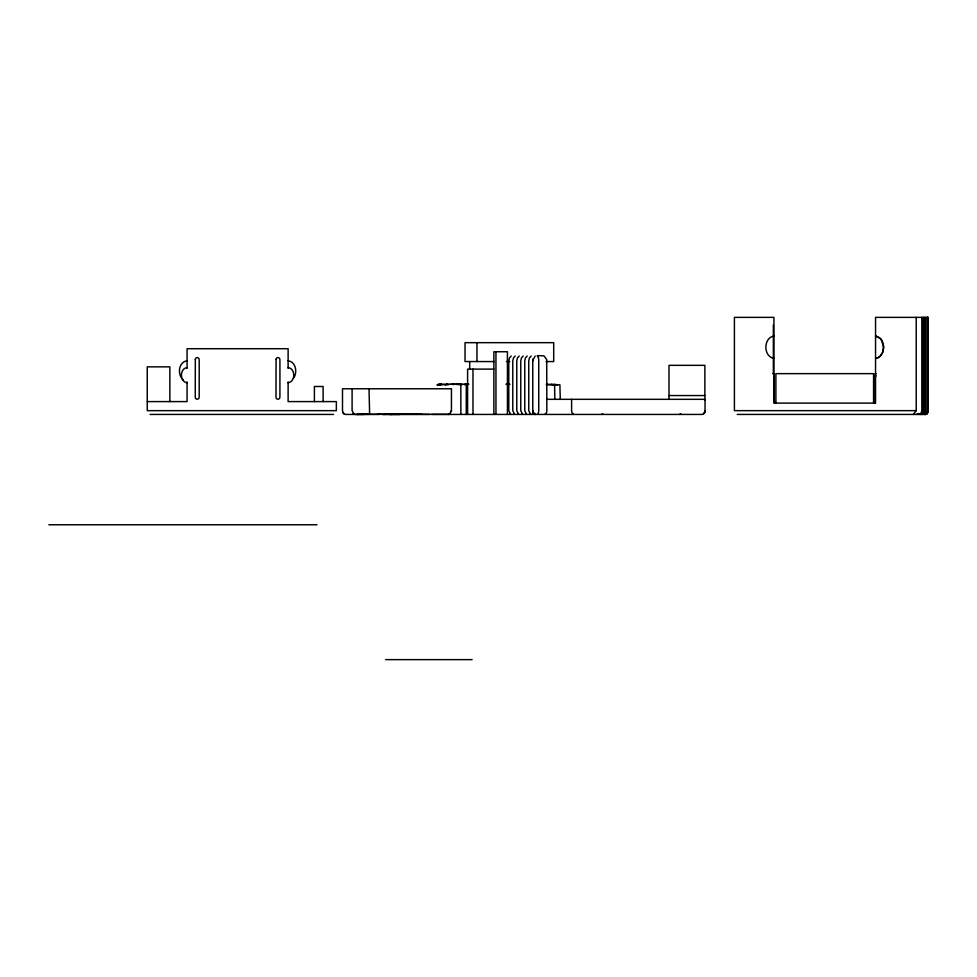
<?xml version="1.0" encoding="UTF-8"?>
<svg xmlns="http://www.w3.org/2000/svg" width="977" height="977" viewBox="0 0 977 977"><rect width="100%" height="100%" fill="white"/><g stroke="black" fill="none" stroke-linecap="round" stroke-linejoin="round"><path stroke-width="1.47" d="M532.795 413.076L532.758 360.403L535.188 356.043M344.759 414.358L343.318 413.332L342.5 410.658L342.5 388.773L451.459 388.773L451.423 411.207L449.188 414.358L363.566 414.309M451.459 410.658L450.849 411.415M532.746 360.928L533.039 358.901M876.113 373.641L875.258 373.641L875.258 402.28L874.415 403.416L873.572 402.28L873.572 373.641L775.897 373.641L775.897 402.28L775.054 403.416L774.211 402.28L774.211 373.641L772.892 373.641M775.897 402.28L775.054 403.416L774.211 402.28M875.258 402.28L874.415 403.416L873.572 402.28M928.089 411.415L926.868 413.821M913.434 414.431L916.206 410.658L916.206 317.366M704.49 412.538L704.869 410.658A3.615 2.565 -90 0 1 704.393 412.758M927.429 412.147L926.794 413.369M916.89 414.431L917.305 413.796M919.21 414.431L919.65 413.796M293.515 378.209C297.692 372.677 295.97 361.698 288.117 360.806M920.981 413.369L921.812 410.658L921.812 317.366M923.717 413.369L924.56 410.658L924.56 317.366M926.391 413.369L927.246 410.658L927.246 317.366M927.539 412.856L926.819 413.821A4.164 2.943 -90 0 1 925.243 414.431L737.232 414.431M537.948 414.224L538.681 411.5A5.007 4.348 -90 0 0 538.742 410.658L538.742 360.928A4.995 1.429 90 0 0 538.498 358.132L537.484 355.775M920.444 414.431L920.908 413.796M921.128 413.796L920.639 414.431M920.334 413.796L919.821 414.431M918.563 413.796L918.038 414.431M466.933 384.303L466.261 385.952L466.261 414.431M704.222 413.332L703.306 414.15M926.758 413.845L928.15 410.658L928.15 317.366L875.551 317.366L875.551 403.11L773.918 403.11L773.918 317.366L734.411 317.366L734.411 410.658L916.206 410.658M453.169 384.437L455.282 384.217M444.559 384.914L447.222 384.217L438.014 384.217M511.227 356.043L509.457 357.985L508.785 360.928L508.785 410.658L510.531 414.15M515.221 356.043L513.45 357.985L512.778 360.928L512.778 410.658L514.525 414.15M519.214 356.043L517.444 357.985L516.772 360.928L516.772 410.658L518.518 414.15M523.208 356.043L521.437 357.985L520.765 360.928L520.765 410.658L522.512 414.15M527.201 356.043L525.431 357.985L524.759 360.928L524.759 410.658L526.505 414.15M531.195 356.043L529.412 357.985L528.752 360.928L528.752 410.658L530.499 414.15M545.093 414.15L546.363 412.758A3.615 2.552 -90 0 0 546.839 410.658L546.705 359.56L543.908 355.823L537.326 355.64M703.122 414.15L704.576 412.758A3.615 2.552 -90 0 0 705.052 410.658L705.052 399.324L546.839 399.324M461.889 384.217L460.851 385.952L460.851 414.431M466.359 384.217L467.678 384.572L466.212 384.217M445.61 385.109L447.222 384.217M602.87 413.93L601.453 414.431M680.774 413.93L679.369 414.431M439.491 385.28L443.155 384.73M448.638 414.431L449.957 413.979M447.49 384.865L449.017 384.437M773.918 336.076C763.208 337.688 763.208 356.727 773.918 358.339M437.195 384.95L441.262 384.217L437.195 384.95L438.343 385.17M187.071 360.806C178.425 361.881 177.13 374.912 183.249 379.833M187.071 367.608C179.56 368.414 179.56 381.897 187.071 382.715M288.117 382.715C295.628 381.897 295.628 368.414 288.117 367.608M507.564 384.474L509.273 384.217L507.893 384.45M920.285 414.431L922.642 412.868A3.554 2.516 90 0 0 923.204 410.658L923.204 317.366M922.752 414.431L925.121 412.88A3.542 2.504 -90 0 0 925.671 410.658L925.671 317.366M421.49 413.735L382.422 414.431L429.733 414.431M464.576 384.498L468.142 384.266M460.717 384.217L458.689 384.217M506.807 384.45L509.835 384.352M395.331 414.333L389.591 414.431L415.127 414.053L395.331 414.333L399.935 414.431M458.298 384.45L460.375 384.437M356.959 414.431L370.393 414.346L355.005 414.431M494.313 361.563L465.028 361.563L465.028 342.671L553.703 342.671L553.703 361.563L546.094 361.563M506.501 361.563L509.799 361.563M493.873 369.111L467.604 369.111L467.604 414.431M875.551 375.913L876.186 375.913M447.49 384.217L468.85 384.217M505.939 384.217L509.505 384.217M546.18 384.217L559.906 384.804L560.273 399.446M463.965 384.596L465.321 384.596M669.001 395.551L704.869 395.551M147.258 401.596L187.071 401.596L187.071 381.958M150.092 414.431L333.548 414.431M345.321 414.431L363.774 414.431M370.527 414.431L379.149 414.431M431.687 414.431L436.597 414.431M436.792 414.431L702.231 414.431M48.85 524.771L317 524.771M385.671 659.634L472.123 659.634M450.8 384.34L454.415 384.352M459.337 384.437L456.601 384.474M546.864 384.718L553.629 384.889L551.504 384.217M377.952 414.053L381.531 414.199M533.015 412.27A4.055 3.273 90 0 1 532.746 410.658C531.403 412.77 537.362 415.481 534.065 413.955A3.065 2.479 -90 0 1 533.637 413.576A3.065 2.479 90 0 0 534.065 413.955M456.503 384.217L460.668 384.45M534.468 414.138L535.469 414.431L532.953 412.074A3.139 1.844 -90 0 1 532.758 411.024L532.978 412.453M554.252 384.217L557.427 385.207M402.927 413.821L404.478 414.431M534.712 414.26L534.773 414.285A3.419 2.772 90 0 1 534.016 413.808M353.137 413.564L354.101 414.26L352.099 410.658L352.099 388.773M344.502 414.26L342.842 412.428M573.352 414.15L572.082 412.758A3.615 2.552 90 0 1 571.606 410.658L571.606 399.324M369.611 413.564L369.025 388.773M532.953 412.099L532.758 411.024M554.606 384.62L554.814 399.446M927.93 317.366L928.065 410.658A3.639 2.577 90 0 1 927.393 412.868L926.636 413.845A4.116 2.907 90 0 1 925.121 414.431M927.771 317.366L927.771 410.658A3.603 2.552 -90 0 1 927.234 412.868L926.465 413.845A4.226 2.992 -90 0 1 924.926 414.431M773.357 324.926L773.357 373.641M704.869 400.082L704.869 365.337L669.001 365.337L669.001 399.324M507.417 414.431L507.417 351.744L493.873 351.744L493.873 414.431M495.962 351.744L495.962 414.431M476.959 342.671L476.959 361.563M472.978 369.111L472.978 414.431M469.681 361.563L469.693 369.111M323.118 401.596L323.118 386.489L314.399 386.489L314.399 401.596M288.117 368.353L288.117 348.716L187.071 348.716L187.071 368.353M288.117 381.958L288.117 401.596L336.369 401.596L336.344 410.658L147.258 410.658L147.258 366.851L169.851 366.851L169.851 401.596M923.033 413.833A3.81 2.687 -90 0 1 921.555 414.407M926.831 411.854A3.81 2.687 90 0 1 926.733 412.221M925.695 413.833A3.81 2.687 90 0 1 924.218 414.382M883.587 347.03L882.597 352.477L880.472 355.909A8.317 8.317 0 0 1 878.689 357.362C877.297 358.364 873.279 358.669 877.639 357.887C886.261 353.857 885.455 337.7 875.551 336.076L880.814 338.897A9.965 9.965 0 0 1 881.132 339.312L883.587 347.03M195.327 359.365L195.253 396.796C194.85 400.069 199.613 400.069 199.198 396.796L199.198 360.049C199.638 357.338 195.595 356.422 195.327 359.365M276.064 359.365L275.99 396.796C275.575 400.069 280.338 400.069 279.923 396.796L279.923 360.049C280.362 357.338 276.332 356.422 276.064 359.365"/></g></svg>
